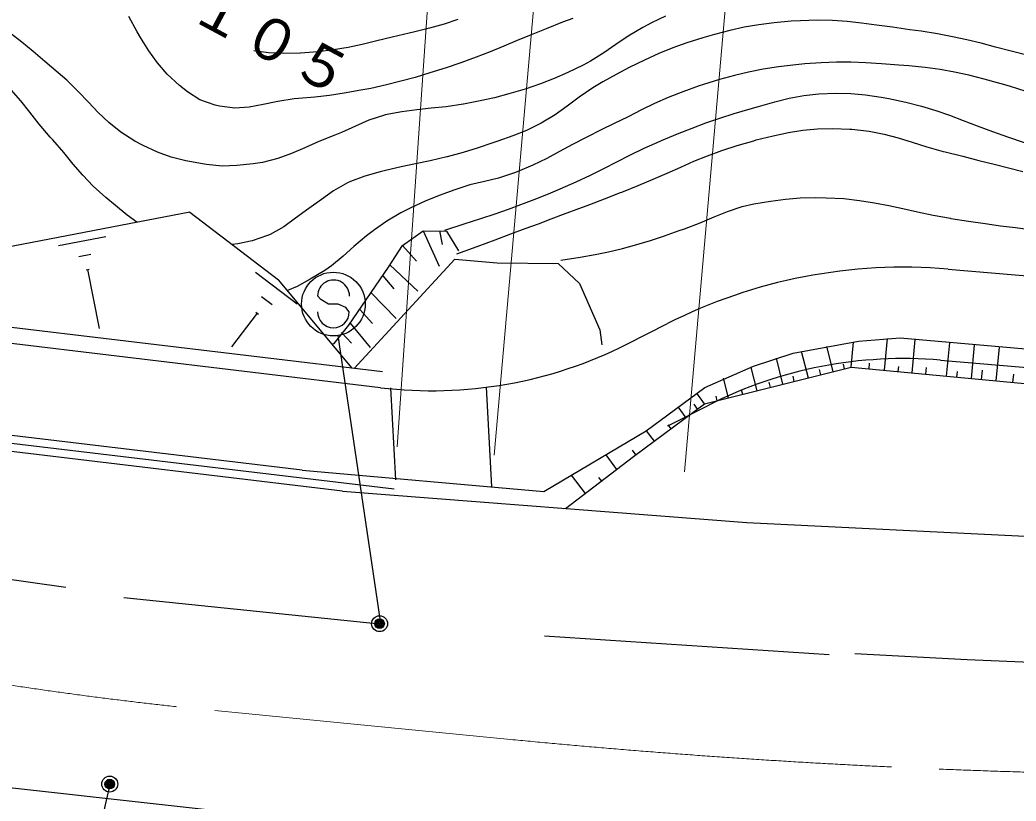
# Model space of a CAD drawing. Units: millimetres, scale not verified. Extents: x 40000 to 680000, y 20000 to 380000.
# Drawn here: x 300523 to 331825, y 262458 to 286998 of the extents above; entities that cross this region are included whole.
import ezdxf
from ezdxf.enums import TextEntityAlignment as Align

# ---------------------------------------------------------------- set-up
doc = ezdxf.new("R2010")
doc.units = ezdxf.units.MM
doc.header["$LTSCALE"] = 1000
doc.header["$PDMODE"] = 32
doc.header["$PDSIZE"] = 500
doc.linetypes.add('CHAIN', pattern=[18.5, 12, -1.5, 3.5, -1.5])
for name, color, linetype, lineweight in [('M-BGD', 7, 'Continuous', 25), ('M-BMK', 2, 'CHAIN', 13), ('M-STR-HTXT', 7, 'Continuous', 13), ('M-STR-STRC', 7, 'Continuous', 25)]:
    doc.layers.add(name, color=color, linetype=linetype, lineweight=lineweight)
doc.styles.add('ＭＳ ゴシック', font='')
doc.styles.get('ＭＳ ゴシック').set_extended_font_data('MS Gothic')

msp = doc.modelspace()

# ---------------------------------------------------------------- linework, layer by layer
at = {"layer": 'M-BGD'}
for p, q in [((304202, 286628), (303945, 287105)), ((317892, 287047), (317576, 286923)), ((320808, 287117), (320374, 286910)), ((313395, 286738), (312887, 286610)), ((313849, 286869), (313395, 286738)), ((314286, 287010), (313849, 286869)), ((317576, 286923), (317059, 286720)), ((320093, 286762), (319637, 286491)), ((320374, 286910), (320093, 286762)), ((323284, 286768), (322831, 286667)), ((323737, 286847), (323284, 286768)), ((324219, 286908), (323737, 286847)), ((324761, 286955), (324219, 286908)), ((325053, 286972), (324761, 286955)), ((325575, 286986), (325053, 286972)), ((326057, 286976), (325575, 286986)), ((326517, 286946), (326057, 286976)), ((326972, 286899), (326517, 286946)), ((327440, 286838), (326972, 286899)), ((327939, 286767), (327440, 286838)), ((328485, 286690), (327939, 286767)), ((300582, 286303), (300218, 286587)), ((304308, 286450), (304202, 286628)), ((304575, 286022), (304308, 286450)), ((312222, 286455), (311737, 286337)), ((312757, 286580), (312222, 286455)), ((312887, 286610), (312757, 286580)), ((316590, 286529), (316152, 286347)), ((317059, 286720), (316590, 286529)), ((319637, 286491), (319249, 286226)), ((321981, 286435), (321474, 286278)), ((322345, 286540), (321981, 286435)), ((322831, 286667), (322345, 286540)), ((328839, 286640), (328485, 286690)), ((329353, 286556), (328839, 286640)), ((329826, 286466), (329353, 286556)), ((330277, 286369), (329826, 286466)), ((300935, 286008), (300582, 286303)), ((310836, 286134), (310377, 286054)), ((311282, 286229), (310836, 286134)), ((311737, 286337), (311282, 286229)), ((315728, 286172), (315301, 286000)), ((316152, 286347), (315728, 286172)), ((319249, 286226), (318874, 285965)), ((321035, 286120), (320602, 285940)), ((321474, 286278), (321035, 286120)), ((330724, 286264), (330277, 286369)), ((331182, 286147), (330724, 286264)), ((331670, 286019), (331182, 286147)), ((301306, 285690), (300935, 286008)), ((304844, 285648), (304575, 286022)), ((308339, 285961), (307871, 286026)), ((308803, 285942), (308339, 285961)), ((309330, 285955), (308803, 285942)), ((309339, 285956), (309330, 285955)), ((309885, 285994), (309339, 285956)), ((310377, 286054), (309885, 285994)), ((314856, 285828), (314375, 285653)), ((315301, 286000), (314856, 285828)), ((318874, 285965), (318454, 285704)), ((320602, 285940), (320145, 285733)), ((332206, 285877), (331670, 286019)), ((301722, 285338), (301306, 285690)), ((305153, 285295), (304844, 285648)), ((313922, 285498), (313404, 285331)), ((314375, 285653), (313922, 285498)), ((318220, 285578), (317743, 285345)), ((318454, 285704), (318220, 285578)), ((319669, 285504), (319258, 285288)), ((320145, 285733), (319669, 285504)), ((324360, 285524), (323873, 285450)), ((324903, 285588), (324360, 285524)), ((325187, 285615), (324903, 285588)), ((325703, 285652), (325187, 285615)), ((326179, 285669), (325703, 285652)), ((326637, 285668), (326179, 285669)), ((327102, 285651), (326637, 285668)), ((327596, 285621), (327102, 285651)), ((328144, 285581), (327596, 285621)), ((328454, 285556), (328144, 285581)), ((328968, 285503), (328454, 285556)), ((329439, 285439), (328968, 285503)), ((301992, 285102), (301722, 285338)), ((305540, 284933), (305153, 285295)), ((312939, 285190), (312496, 285069)), ((313404, 285331), (312939, 285190)), ((317743, 285345), (317315, 285158)), ((319258, 285288), (318844, 285051)), ((322972, 285255), (322507, 285125)), ((323419, 285362), (322972, 285255)), ((323873, 285450), (323419, 285362)), ((329890, 285359), (329439, 285439)), ((330344, 285260), (329890, 285359)), ((330824, 285139), (330344, 285260)), ((302352, 284751), (301992, 285102)), ((305784, 284735), (305540, 284933)), ((311547, 284849), (311239, 284787)), ((312042, 284958), (311547, 284849)), ((312496, 285069), (312042, 284958)), ((316877, 284991), (316398, 284828)), ((317315, 285158), (316877, 284991)), ((318529, 284863), (318091, 284572)), ((318844, 285051), (318529, 284863)), ((321866, 284925), (321349, 284744)), ((321999, 284968), (321866, 284925)), ((322507, 285125), (321999, 284968)), ((331353, 284991), (330824, 285139)), ((331616, 284913), (331353, 284991)), ((332137, 284750), (331616, 284913)), ((300553, 284458), (300249, 284799)), ((302673, 284413), (302352, 284751)), ((306179, 284492), (305784, 284735)), ((309788, 284576), (309277, 284527)), ((310249, 284626), (309788, 284576)), ((310714, 284692), (310249, 284626)), ((311239, 284787), (310714, 284692)), ((315438, 284554), (314981, 284455)), ((315890, 284672), (315438, 284554)), ((316398, 284828), (315890, 284672)), ((318091, 284572), (317720, 284293)), ((320890, 284560), (320466, 284369)), ((321349, 284744), (320890, 284560)), ((324244, 284421), (324696, 284536)), ((324696, 284536), (325156, 284622)), ((325156, 284622), (325626, 284672)), ((325626, 284672), (326159, 284697)), ((326159, 284697), (326631, 284689)), ((326631, 284689), (327089, 284648)), ((327089, 284648), (327585, 284573)), ((327585, 284573), (327823, 284530)), ((300833, 284101), (300553, 284458)), ((302984, 284087), (302673, 284413)), ((306655, 284319), (306179, 284492)), ((306791, 284285), (306655, 284319)), ((307278, 284227), (306791, 284285)), ((307725, 284257), (307278, 284227)), ((308164, 284339), (307725, 284257)), ((308626, 284437), (308164, 284339)), ((309142, 284514), (308626, 284437)), ((309277, 284527), (309142, 284514)), ((313922, 284272), (313448, 284221)), ((314453, 284354), (313922, 284272)), ((314460, 284355), (314453, 284354)), ((314981, 284455), (314460, 284355)), ((317720, 284293), (317345, 284021)), ((320466, 284369), (320055, 284169)), ((323468, 284204), (323734, 284279)), ((323734, 284279), (324244, 284421)), ((327823, 284530), (328363, 284417)), ((328363, 284417), (328849, 284291)), ((328849, 284291), (329300, 284152)), ((301127, 283723), (300833, 284101)), ((303314, 283774), (302984, 284087)), ((311974, 284005), (311482, 283847)), ((312003, 284012), (311974, 284005)), ((312525, 284115), (312003, 284012)), ((312995, 284177), (312525, 284115)), ((313448, 284221), (312995, 284177)), ((317345, 284021), (316907, 283756)), ((319634, 283957), (319179, 283729)), ((320055, 284169), (319634, 283957)), ((322081, 283763), (322515, 283913)), ((322515, 283913), (322969, 284057)), ((322969, 284057), (323468, 284204)), ((329300, 284152), (329731, 284001)), ((329731, 284001), (330161, 283841)), ((301475, 283318), (301127, 283723)), ((303689, 283474), (303314, 283774)), ((311066, 283659), (310626, 283457)), ((311482, 283847), (311066, 283659)), ((316907, 283756), (316439, 283526)), ((319179, 283729), (318811, 283551)), ((321186, 283417), (321646, 283600)), ((321646, 283600), (322081, 283763)), ((330161, 283841), (330606, 283672)), ((330606, 283672), (331083, 283495)), ((301555, 283229), (301475, 283318)), ((304139, 283188), (303689, 283474)), ((310416, 283374), (309918, 283174)), ((310626, 283457), (310416, 283374)), ((316011, 283356), (315544, 283192)), ((316439, 283526), (316011, 283356)), ((318321, 283309), (317888, 283080)), ((318811, 283551), (318321, 283309)), ((320679, 283206), (321186, 283417)), ((323663, 283226), (324192, 283355)), ((324192, 283355), (324672, 283458)), ((324672, 283458), (325127, 283532)), ((325127, 283532), (325585, 283576)), ((325585, 283576), (326068, 283589)), ((326068, 283589), (326603, 283569)), ((326603, 283569), (326668, 283565)), ((326668, 283565), (327204, 283506)), ((327204, 283506), (327678, 283413)), ((327678, 283413), (328120, 283295)), ((328120, 283295), (328557, 283159)), ((331083, 283495), (331558, 283329)), ((331558, 283329), (332084, 283152)), ((301898, 282834), (301555, 283229)), ((304398, 283048), (304139, 283188)), ((304846, 282841), (304398, 283048)), ((309478, 282979), (309060, 282799)), ((309918, 283174), (309478, 282979)), ((315385, 283136), (314894, 282968)), ((315544, 283192), (315385, 283136)), ((317888, 283080), (317482, 282861)), ((320139, 282966), (320638, 283188)), ((320638, 283188), (320679, 283206)), ((322576, 282897), (323056, 283055)), ((323056, 283055), (323583, 283205)), ((323583, 283205), (323663, 283226)), ((328557, 283159), (329019, 283014)), ((329019, 283014), (329533, 282869)), ((302200, 282471), (301898, 282834)), ((305279, 282690), (304846, 282841)), ((305738, 282574), (305279, 282690)), ((309060, 282799), (308627, 282644)), ((313939, 282696), (313419, 282574)), ((313953, 282700), (313939, 282696)), ((314452, 282833), (313953, 282700)), ((314894, 282968), (314452, 282833)), ((317482, 282861), (317076, 282647)), ((319276, 282542), (319692, 282752)), ((319692, 282752), (320139, 282966)), ((321704, 282556), (322130, 282731)), ((322130, 282731), (322576, 282897)), ((329533, 282869), (329601, 282851)), ((329601, 282851), (330147, 282714)), ((330147, 282714), (330654, 282587)), ((302497, 282125), (302200, 282471)), ((306262, 282476), (305738, 282574)), ((306382, 282457), (306262, 282476)), ((306877, 282409), (306382, 282457)), ((307338, 282421), (306877, 282409)), ((307855, 282477), (307338, 282421)), ((308146, 282524), (307855, 282477)), ((308627, 282644), (308146, 282524)), ((312506, 282388), (312010, 282272)), ((312958, 282480), (312506, 282388)), ((313419, 282574), (312958, 282480)), ((316641, 282437), (316150, 282227)), ((317076, 282647), (316641, 282437)), ((318870, 282334), (319276, 282542)), ((320864, 282186), (321287, 282375)), ((321287, 282375), (321704, 282556)), ((330654, 282587), (331132, 282468)), ((331132, 282468), (331589, 282353)), ((331589, 282353), (332035, 282241)), ((302827, 281780), (302497, 282125)), ((311364, 282092), (310913, 281920)), ((311848, 282230), (311364, 282092)), ((312010, 282272), (311848, 282230)), ((316064, 282193), (315566, 282029)), ((316150, 282227), (316064, 282193)), ((318001, 281911), (318452, 282125)), ((318452, 282125), (318870, 282334)), ((320423, 281992), (320864, 282186)), ((303227, 281422), (302827, 281780)), ((310819, 281877), (310373, 281628)), ((310913, 281920), (310819, 281877)), ((314665, 281813), (314188, 281662)), ((315117, 281920), (314665, 281813)), ((315566, 282029), (315117, 281920)), ((317497, 281689), (318001, 281911)), ((319435, 281587), (319951, 281792)), ((319951, 281792), (320423, 281992)), ((303522, 281173), (303227, 281422)), ((310373, 281628), (310000, 281360)), ((313693, 281478), (313261, 281306)), ((314188, 281662), (313693, 281478)), ((316680, 281354), (317133, 281538)), ((317133, 281538), (317497, 281689)), ((318887, 281377), (319399, 281573)), ((319399, 281573), (319435, 281587)), ((324581, 281371), (325039, 281408)), ((325039, 281408), (325532, 281418)), ((325532, 281418), (325860, 281413)), ((325860, 281413), (326409, 281383)), ((303896, 280861), (303522, 281173)), ((310000, 281360), (309600, 281076)), ((312829, 281110), (312489, 280936)), ((313261, 281306), (312829, 281110)), ((315871, 281050), (316268, 281196)), ((316268, 281196), (316680, 281354)), ((318004, 281042), (318427, 281202)), ((318427, 281202), (318887, 281377)), ((322755, 280985), (323213, 281133)), ((323213, 281133), (323582, 281216)), ((323582, 281216), (324111, 281308)), ((324111, 281308), (324581, 281371)), ((326409, 281383), (326909, 281329)), ((326909, 281329), (327374, 281255)), ((327374, 281255), (327822, 281167)), ((327822, 281167), (328268, 281070)), ((305864, 280961), (296471, 279154)), ((304195, 280640), (303896, 280861)), ((305864, 280961), (308650, 278838)), ((309600, 281076), (309185, 280773)), ((312489, 280936), (312050, 280677)), ((315008, 280758), (315460, 280908)), ((315460, 280908), (315871, 281050)), ((317215, 280745), (317605, 280892)), ((317605, 280892), (318004, 281042)), ((321901, 280625), (322335, 280812)), ((322335, 280812), (322755, 280985)), ((328268, 281070), (328730, 280967)), ((328730, 280967), (329224, 280864)), ((329224, 280864), (329765, 280766)), ((308820, 280499), (308390, 280260)), ((309185, 280773), (308820, 280499)), ((312050, 280677), (311669, 280407)), ((313870, 280390), (314487, 280589)), ((314487, 280589), (315008, 280758)), ((316404, 280442), (316820, 280597)), ((316820, 280597), (317215, 280745)), ((321404, 280436), (321901, 280625)), ((329765, 280766), (329779, 280764)), ((329779, 280764), (330334, 280677)), ((330334, 280677), (330852, 280601)), ((330852, 280601), (331340, 280534)), ((331340, 280534), (331808, 280472)), ((331808, 280472), (332264, 280411)), ((301732, 279911), (303225, 280199)), ((308305, 280225), (307821, 280056)), ((308390, 280260), (308305, 280225)), ((311415, 280218), (311018, 279885)), ((311669, 280407), (311415, 280218)), ((312541, 279912), (313196, 280373)), ((313196, 280373), (313931, 280361)), ((313196, 280373), (313697, 279260)), ((313711, 280375), (313791, 279945)), ((313931, 280361), (314304, 279742)), ((315455, 280090), (315954, 280275)), ((315954, 280275), (316404, 280442)), ((320338, 280071), (320776, 280217)), ((320776, 280217), (321243, 280381)), ((321243, 280381), (321404, 280436)), ((307369, 279963), (307194, 279948)), ((307821, 280056), (307369, 279963)), ((311018, 279885), (310685, 279572)), ((312100, 279228), (312541, 279912)), ((312541, 279912), (312987, 279422)), ((314254, 279645), (314893, 279882)), ((314893, 279882), (315455, 280090)), ((319462, 279818), (319837, 279920)), ((319837, 279920), (320338, 280071)), ((302378, 279571), (302751, 279643)), ((310685, 279572), (310318, 279269)), ((317525, 279452), (318129, 279550)), ((318129, 279550), (318604, 279630)), ((318604, 279630), (319023, 279713)), ((319023, 279713), (319462, 279818)), ((310318, 279269), (310102, 279126)), ((310857, 277408), (312100, 279228)), ((311028, 276047), (314187, 279483)), ((312149, 279307), (313025, 278479)), ((314187, 279483), (315517, 279366)), ((315517, 279366), (317440, 279350)), ((317440, 279350), (318105, 278715)), ((302604, 279150), (302698, 279168)), ((302651, 279159), (303008, 277303)), ((307922, 279078), (309240, 278074)), ((310102, 279126), (309647, 278852)), ((311931, 278960), (312273, 278548)), ((329695, 279169), (339031, 278370)), ((310963, 276055), (308650, 278838)), ((309234, 278626), (308932, 278498)), ((309647, 278852), (309234, 278626)), ((318105, 278715), (318748, 277262)), ((308115, 278306), (308445, 278055)), ((311548, 278437), (312344, 277618)), ((311914, 275941), (296622, 277771)), ((307979, 277785), (307172, 276726)), ((307938, 277817), (308020, 277754)), ((311211, 277893), (311598, 277460)), ((310395, 276836), (310857, 277408)), ((310904, 277475), (311529, 276708)), ((319591, 276810), (320872, 277458)), ((311854, 275445), (296524, 277279)), ((310628, 277183), (310945, 276839)), ((318748, 277262), (318811, 276791)), ((310327, 276821), (310395, 276836)), ((324821, 276534), (326872, 276910)), ((325872, 276736), (326069, 275951)), ((326641, 276094), (326715, 276874)), ((326872, 276910), (328186, 277010)), ((327775, 276992), (327680, 275995)), ((328186, 277010), (332358, 276645)), ((328648, 276963), (328548, 275913)), ((329729, 276859), (329630, 275810)), ((330513, 276782), (330414, 275736)), ((331293, 276719), (331192, 275662)), ((323579, 276116), (324821, 276534)), ((325076, 276597), (325287, 275755)), ((322035, 274939), (326641, 276094)), ((322046, 275453), (323579, 276116)), ((324283, 276368), (324487, 275554)), ((326391, 276185), (326427, 276041)), ((326641, 276094), (333713, 275423)), ((327213, 276212), (327197, 276041)), ((328128, 276108), (328113, 275954)), ((329450, 276310), (338787, 275510)), ((323495, 276080), (323678, 275351)), ((324806, 275803), (324846, 275644)), ((325636, 276015), (325677, 275852)), ((329001, 276079), (328981, 275872)), ((329971, 275949), (329955, 275779)), ((330756, 275993), (330729, 275706)), ((331739, 275868), (331715, 275612)), ((322619, 275745), (322775, 275125)), ((324057, 275620), (324098, 275456)), ((312172, 275439), (312324, 272545)), ((315175, 275457), (315339, 272327)), ((320206, 274094), (322046, 275453)), ((322035, 274939), (321790, 275268)), ((322388, 275177), (322424, 275036)), ((323187, 275393), (323226, 275238)), ((319805, 273278), (322035, 274939)), ((320887, 274250), (322168, 274898)), ((321193, 274847), (321449, 274503)), ((321694, 274924), (321809, 274770)), ((312281, 272252), (295911, 274211)), ((309388, 272849), (295960, 274456)), ((320886, 274281), (320980, 274153)), ((310661, 272194), (295862, 273965)), ((316983, 272182), (320206, 274094)), ((320206, 274094), (320454, 273761)), ((317669, 271650), (319805, 273278)), ((318929, 273336), (319274, 272873)), ((319758, 273486), (319875, 273329)), ((309388, 272849), (316983, 272182)), ((317846, 272694), (318284, 272119)), ((318708, 272624), (318796, 272509)), ((310661, 272194), (323366, 271209)), ((323366, 271209), (332326, 270771)), ((297436, 269823), (301967, 269182)), ((303791, 268855), (311825, 268031)), ((317008, 267648), (325948, 267061)), ((326759, 267099), (330291, 266905)), ((330291, 266905), (340168, 266500)), ((299267, 262986), (314389, 261313))]:
    msp.add_line(p, q, dxfattribs=at)
for centre, radius, start, end in [((328293, 262794), 16435, 85.1059, 116.8438), ((313466, 288914), 13565, 263.1755, 296.8428), ((328293, 262794), 13565, 85.1059, 116.8438)]:
    msp.add_arc(centre, radius, start, end, dxfattribs=at)
at = {"layer": 'M-BMK'}
msp.add_line((306643, 265301), (315939, 264395), dxfattribs=at)
for centre, radius, start, end in [((318284, 384735), 120000, 249.29643, 264.43332), ((339220, 503263), 240000, 264.43323, 273.90854)]:
    msp.add_arc(centre, radius, start, end, dxfattribs=at)
at = {"layer": 'M-STR-HTXT'}
for p, q in [((312377, 273587), (314595, 305824)), ((315427, 273323), (318140, 304204)), ((321404, 272797), (324117, 303679))]:
    msp.add_line(p, q, dxfattribs=at)
at = {"layer": 'M-STR-STRC'}
for p, q in [((309978, 278213), (309878, 278331)), ((310223, 278073), (309978, 278213)), ((310523, 278071), (310223, 278073)), ((310769, 277959), (310523, 278071)), ((310874, 277823), (310769, 277959)), ((311840, 268180), (310520, 277083)), ((303312, 262847), (302068, 257384))]:
    msp.add_line(p, q, dxfattribs=at)
for centre, radius in [((310373, 278072), 1000), ((311825, 268031), 150), ((311825, 268031), 120), ((311825, 268031), 90), ((311825, 268031), 60), ((311825, 268031), 30), ((303345, 262993), 150), ((303345, 262993), 120), ((303345, 262993), 90), ((303345, 262993), 60), ((303345, 262993), 30)]:
    msp.add_circle(centre, radius, dxfattribs=at)
for centre, start, end in [((310378, 278327), 359.5549, 179.5549), ((310374, 277827), 179.5549, 359.5549)]:
    msp.add_arc(centre, 500, start, end, dxfattribs=at)
for p in [(311825, 268031), (303345, 262993)]:
    msp.add_point(p, dxfattribs=at)

# ---------------------------------------------------------------- texts
at = {"layer": 'M-BGD', "style": 'ＭＳ ゴシック'}
msp.add_text('１０５', height=1320, rotation=331.801, dxfattribs=at).set_placement((305574, 286728), align=Align.BOTTOM_LEFT)

doc.saveas('drawing.dxf')
